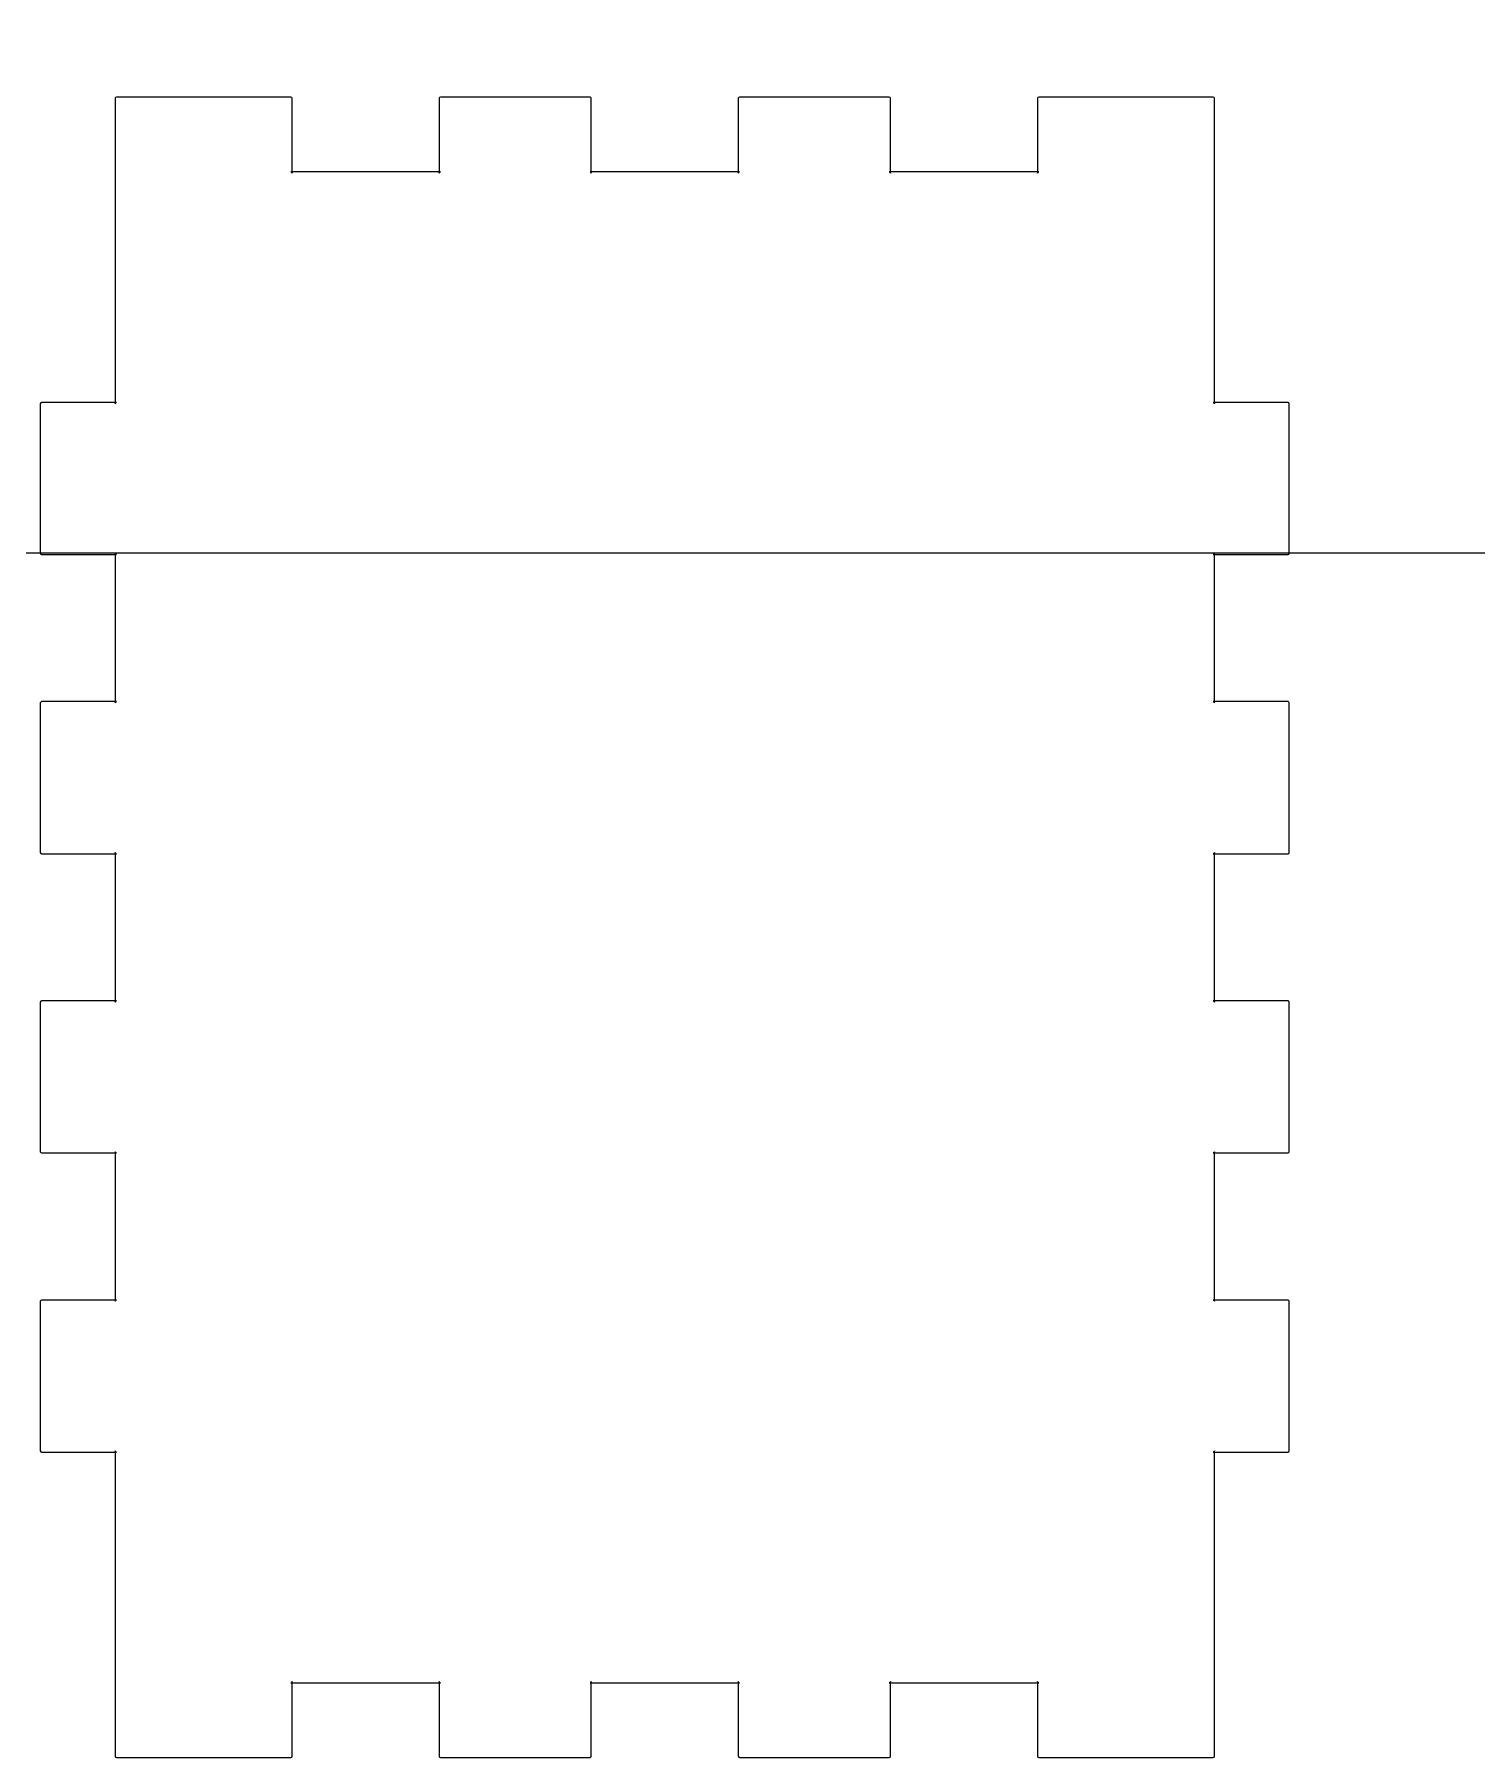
# Model space of a CAD drawing. Extents: x -52 to 498, y 3 to 363.
# Drawn here: x 158.9 to 274.6, y 45.1 to 183.3 of the extents above; entities that cross this region are included whole.
import ezdxf

# ---------------------------------------------------------------- set-up
doc = ezdxf.new("R2010")
doc.units = 0
doc.layers.add('RpiSkyles_kitoj_vietoj', color=7, linetype='CONTINUOUS')

msp = doc.modelspace()

# ---------------------------------------------------------------- linework, layer by layer
at = {"layer": 'RpiSkyles_kitoj_vietoj', "color": 7}
msp.add_lwpolyline([(96.542407, 289.659212), (306.542402, 289.659212), (306.542402, 141.659216), (96.542407, 141.659216)], close=True, dxfattribs=at)
at = {"layer": 'RpiSkyles_kitoj_vietoj', "color": 1}
for points in [[(165.339286, 178.159222), (165.339286, 172.159222), (165.339286, 153.659223)], [(179.440845, 178.260722), (165.440846, 178.260722)], [(179.542405, 172.159222), (179.542405, 178.159222)], [(191.339285, 178.159222), (191.339285, 172.159222)], [(203.440845, 178.260722), (191.440845, 178.260722)], [(203.542405, 172.159222), (203.542405, 178.159222)], [(215.339274, 178.159222), (215.339274, 172.159222)], [(227.440844, 178.260722), (215.440844, 178.260722)], [(227.542404, 172.159222), (227.542404, 178.159222)], [(239.339274, 178.159222), (239.339274, 172.159222)], [(253.440833, 178.260722), (253.440833, 178.260722), (239.440834, 178.260722)], [(253.542393, 153.659223), (253.542393, 172.159222), (253.542393, 178.159222)], [(191.440845, 172.260722), (179.440845, 172.260722)], [(215.440844, 172.260722), (203.440845, 172.260722)], [(239.440834, 172.260722), (227.440844, 172.260722)], [(159.339286, 153.659223), (159.339286, 141.659223)], [(165.440846, 153.760723), (159.440846, 153.760723)], [(259.440833, 153.760723), (253.440833, 153.760723)], [(259.542393, 141.659223), (259.542393, 153.659223)], [(159.440846, 141.557623), (165.440846, 141.557623)], [(165.339286, 141.659223), (165.339286, 129.659224)], [(253.440833, 141.557623), (259.440833, 141.557623)], [(253.542393, 129.659224), (253.542393, 141.659223)], [(159.339286, 129.659224), (159.339286, 117.659224)], [(165.440846, 129.760724), (159.440846, 129.760724)], [(259.440833, 129.760724), (253.440833, 129.760724)], [(259.542393, 117.659224), (259.542393, 129.659224)], [(159.440846, 117.557624), (165.440846, 117.557624)], [(165.339286, 117.659224), (165.339286, 105.659224)], [(253.440833, 117.557624), (259.440833, 117.557624)], [(253.542393, 105.659224), (253.542393, 117.659224)], [(159.339286, 105.659224), (159.339286, 93.659225)], [(165.440846, 105.760724), (159.440846, 105.760724)], [(259.440833, 105.760724), (253.440833, 105.760724)], [(259.542393, 93.659225), (259.542393, 105.659224)], [(159.440846, 93.557625), (165.440846, 93.557625)], [(165.339286, 93.659225), (165.339286, 81.659225)], [(253.440833, 93.557625), (259.440833, 93.557625)], [(253.542393, 81.659225), (253.542393, 93.659225)], [(159.339286, 81.659225), (159.339286, 69.659225)], [(165.440846, 81.760725), (159.440846, 81.760725)], [(259.440833, 81.760725), (253.440833, 81.760725)], [(259.542393, 69.659225), (259.542393, 81.659225)], [(159.440846, 69.557625), (165.440846, 69.557625)], [(165.339286, 69.659225), (165.339286, 51.159226), (165.339286, 45.159226)], [(253.440833, 69.557625), (259.440833, 69.557625)], [(253.542393, 45.159226), (253.542393, 51.159226), (253.542393, 69.659225)], [(179.542405, 45.159226), (179.542405, 51.159226)], [(191.339285, 51.159226), (191.339285, 45.159226)], [(203.542405, 45.159226), (203.542405, 51.159226)], [(215.339274, 51.159226), (215.339274, 45.159226)], [(227.542404, 45.159226), (227.542404, 51.159226)], [(239.339274, 51.159226), (239.339274, 45.159226)], [(179.440845, 51.057626), (191.440845, 51.057626)], [(203.440845, 51.057626), (215.440844, 51.057626)], [(227.440844, 51.057626), (239.440834, 51.057626)], [(165.440846, 45.057626), (179.440845, 45.057626)], [(191.440845, 45.057626), (203.440845, 45.057626)], [(215.440844, 45.057626), (227.440844, 45.057626)], [(239.440834, 45.057626), (253.440833, 45.057626)]]:
    msp.add_lwpolyline(points, dxfattribs=at)
msp.add_lwpolyline([(165.440846, 45.057626)], close=True, dxfattribs=at)
for points in [[(165.440846, 178.260722), (165.386146, 178.260722), (165.339286, 178.217722), (165.339286, 178.159222)], [(179.542405, 178.159222), (179.542405, 178.214222), (179.499405, 178.260722), (179.440845, 178.260722)], [(191.440845, 178.260722), (191.386145, 178.260722), (191.339285, 178.217722), (191.339285, 178.159222)], [(203.542405, 178.159222), (203.542405, 178.214222), (203.499405, 178.260722), (203.440845, 178.260722)], [(215.440844, 178.260722), (215.386144, 178.260722), (215.339274, 178.217722), (215.339274, 178.159222)], [(227.542404, 178.159222), (227.542404, 178.214222), (227.499404, 178.260722), (227.440844, 178.260722)], [(239.440834, 178.260722), (239.386134, 178.260722), (239.339274, 178.217722), (239.339274, 178.159222)], [(253.542393, 178.159222), (253.542393, 178.214222), (253.499393, 178.260722), (253.440833, 178.260722)], [(179.440845, 172.260722), (179.495545, 172.260722), (179.542405, 172.217722), (179.542405, 172.159222)], [(191.339285, 172.159222), (191.339285, 172.214222), (191.382285, 172.260722), (191.440845, 172.260722)], [(203.440845, 172.260722), (203.495545, 172.260722), (203.542405, 172.217722), (203.542405, 172.159222)], [(215.339274, 172.159222), (215.339274, 172.214222), (215.382274, 172.260722), (215.440844, 172.260722)], [(227.440844, 172.260722), (227.495544, 172.260722), (227.542404, 172.217722), (227.542404, 172.159222)], [(239.339274, 172.159222), (239.339274, 172.214222), (239.382274, 172.260722), (239.440834, 172.260722)], [(159.440846, 153.760723), (159.386146, 153.760723), (159.339286, 153.717723), (159.339286, 153.659223)], [(165.339286, 153.659223), (165.339286, 153.714223), (165.382286, 153.760723), (165.440846, 153.760723)], [(253.440833, 153.760723), (253.495533, 153.760723), (253.542393, 153.717723), (253.542393, 153.659223)], [(259.542393, 153.659223), (259.542393, 153.714223), (259.499393, 153.760723), (259.440833, 153.760723)], [(159.339286, 141.659223), (159.339286, 141.604223), (159.382286, 141.557623), (159.440846, 141.557623)], [(165.440846, 141.557623), (165.386146, 141.557623), (165.339286, 141.600623), (165.339286, 141.659223)], [(253.542393, 141.659223), (253.542393, 141.604223), (253.499393, 141.557623), (253.440833, 141.557623)], [(259.440833, 141.557623), (259.495533, 141.557623), (259.542393, 141.600623), (259.542393, 141.659223)], [(159.440846, 129.760724), (159.386146, 129.760724), (159.339286, 129.717724), (159.339286, 129.659224)], [(165.339286, 129.659224), (165.339286, 129.714224), (165.382286, 129.760724), (165.440846, 129.760724)], [(253.440833, 129.760724), (253.495533, 129.760724), (253.542393, 129.717724), (253.542393, 129.659224)], [(259.542393, 129.659224), (259.542393, 129.714224), (259.499393, 129.760724), (259.440833, 129.760724)], [(159.339286, 117.659224), (159.339286, 117.604224), (159.382286, 117.557624), (159.440846, 117.557624)], [(165.440846, 117.557624), (165.386146, 117.557624), (165.339286, 117.600624), (165.339286, 117.659224)], [(253.542393, 117.659224), (253.542393, 117.604224), (253.499393, 117.557624), (253.440833, 117.557624)], [(259.440833, 117.557624), (259.495533, 117.557624), (259.542393, 117.600624), (259.542393, 117.659224)], [(159.440846, 105.760724), (159.386146, 105.760724), (159.339286, 105.717724), (159.339286, 105.659224)], [(165.339286, 105.659224), (165.339286, 105.714224), (165.382286, 105.760724), (165.440846, 105.760724)], [(253.440833, 105.760724), (253.495533, 105.760724), (253.542393, 105.717724), (253.542393, 105.659224)], [(259.542393, 105.659224), (259.542393, 105.714224), (259.499393, 105.760724), (259.440833, 105.760724)], [(159.339286, 93.659225), (159.339286, 93.604225), (159.382286, 93.557625), (159.440846, 93.557625)], [(165.440846, 93.557625), (165.386146, 93.557625), (165.339286, 93.600625), (165.339286, 93.659225)], [(253.542393, 93.659225), (253.542393, 93.604225), (253.499393, 93.557625), (253.440833, 93.557625)], [(259.440833, 93.557625), (259.495533, 93.557625), (259.542393, 93.600625), (259.542393, 93.659225)], [(159.440846, 81.760725), (159.386146, 81.760725), (159.339286, 81.717725), (159.339286, 81.659225)], [(165.339286, 81.659225), (165.339286, 81.714225), (165.382286, 81.760725), (165.440846, 81.760725)], [(253.440833, 81.760725), (253.495533, 81.760725), (253.542393, 81.717725), (253.542393, 81.659225)], [(259.542393, 81.659225), (259.542393, 81.714225), (259.499393, 81.760725), (259.440833, 81.760725)], [(159.339286, 69.659225), (159.339286, 69.604225), (159.382286, 69.557625), (159.440846, 69.557625)], [(165.440846, 69.557625), (165.386146, 69.557625), (165.339286, 69.600625), (165.339286, 69.659225)], [(253.542393, 69.659225), (253.542393, 69.604225), (253.499393, 69.557625), (253.440833, 69.557625)], [(259.440833, 69.557625), (259.495533, 69.557625), (259.542393, 69.600625), (259.542393, 69.659225)], [(179.542405, 51.159226), (179.542405, 51.104226), (179.499405, 51.057626), (179.440845, 51.057626)], [(191.440845, 51.057626), (191.386145, 51.057626), (191.339285, 51.100626), (191.339285, 51.159226)], [(203.542405, 51.159226), (203.542405, 51.104226), (203.499405, 51.057626), (203.440845, 51.057626)], [(215.440844, 51.057626), (215.386144, 51.057626), (215.339274, 51.100626), (215.339274, 51.159226)], [(227.542404, 51.159226), (227.542404, 51.104226), (227.499404, 51.057626), (227.440844, 51.057626)], [(239.440834, 51.057626), (239.386134, 51.057626), (239.339274, 51.100626), (239.339274, 51.159226)], [(165.339286, 45.159226), (165.339286, 45.104226), (165.382286, 45.057626), (165.440846, 45.057626)], [(179.440845, 45.057626), (179.495545, 45.057626), (179.542405, 45.100626), (179.542405, 45.159226)], [(191.339285, 45.159226), (191.339285, 45.104226), (191.382285, 45.057626), (191.440845, 45.057626)], [(203.440845, 45.057626), (203.495545, 45.057626), (203.542405, 45.100626), (203.542405, 45.159226)], [(215.339274, 45.159226), (215.339274, 45.104226), (215.382274, 45.057626), (215.440844, 45.057626)], [(227.440844, 45.057626), (227.495544, 45.057626), (227.542404, 45.100626), (227.542404, 45.159226)], [(239.339274, 45.159226), (239.339274, 45.104226), (239.382274, 45.057626), (239.440834, 45.057626)], [(253.440833, 45.057626), (253.495533, 45.057626), (253.542393, 45.100626), (253.542393, 45.159226)]]:
    msp.add_open_spline(points, degree=3, dxfattribs=at)

doc.saveas('drawing.dxf')
